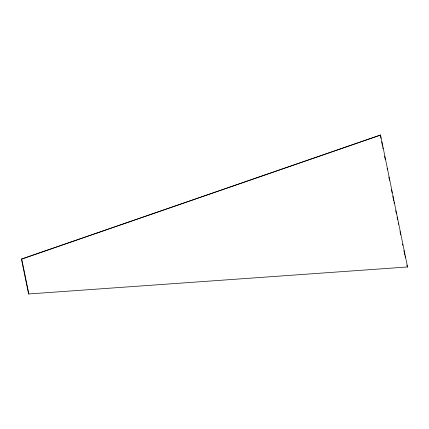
<?xml version="1.0" encoding="UTF-8"?>
<svg xmlns="http://www.w3.org/2000/svg" width="429" height="429" viewBox="0 0 429 429"><rect width="100%" height="100%" fill="white"/><g stroke="black" fill="none" stroke-linecap="round" stroke-linejoin="round"><path stroke-width="0.64" d="M407.55 266.972L28.582 293.967L21.45 259.121L380.544 135.033L407.55 266.972L407.277 267.031L406.874 265.058M21.45 259.121L380.544 135.033M28.582 293.967L28.856 293.913L21.723 259.068M380.271 135.087L380.941 138.374M381.612 141.656L382.555 146.246M382.824 147.56L383.092 148.874M384.572 156.097L385.242 159.379M387.124 168.565L387.392 169.879M388.867 177.102L389.543 180.384M391.425 189.57L392.095 192.852M392.766 196.139L393.704 200.729M393.978 202.043L394.246 203.357M395.72 210.58L396.396 213.862M397.066 217.144L397.603 219.766M398.273 223.048L398.546 224.362M400.021 231.585L400.691 234.867M402.574 244.053L402.842 245.367M403.92 250.616L404.858 255.212M405.126 256.526L405.394 257.84"/></g></svg>
